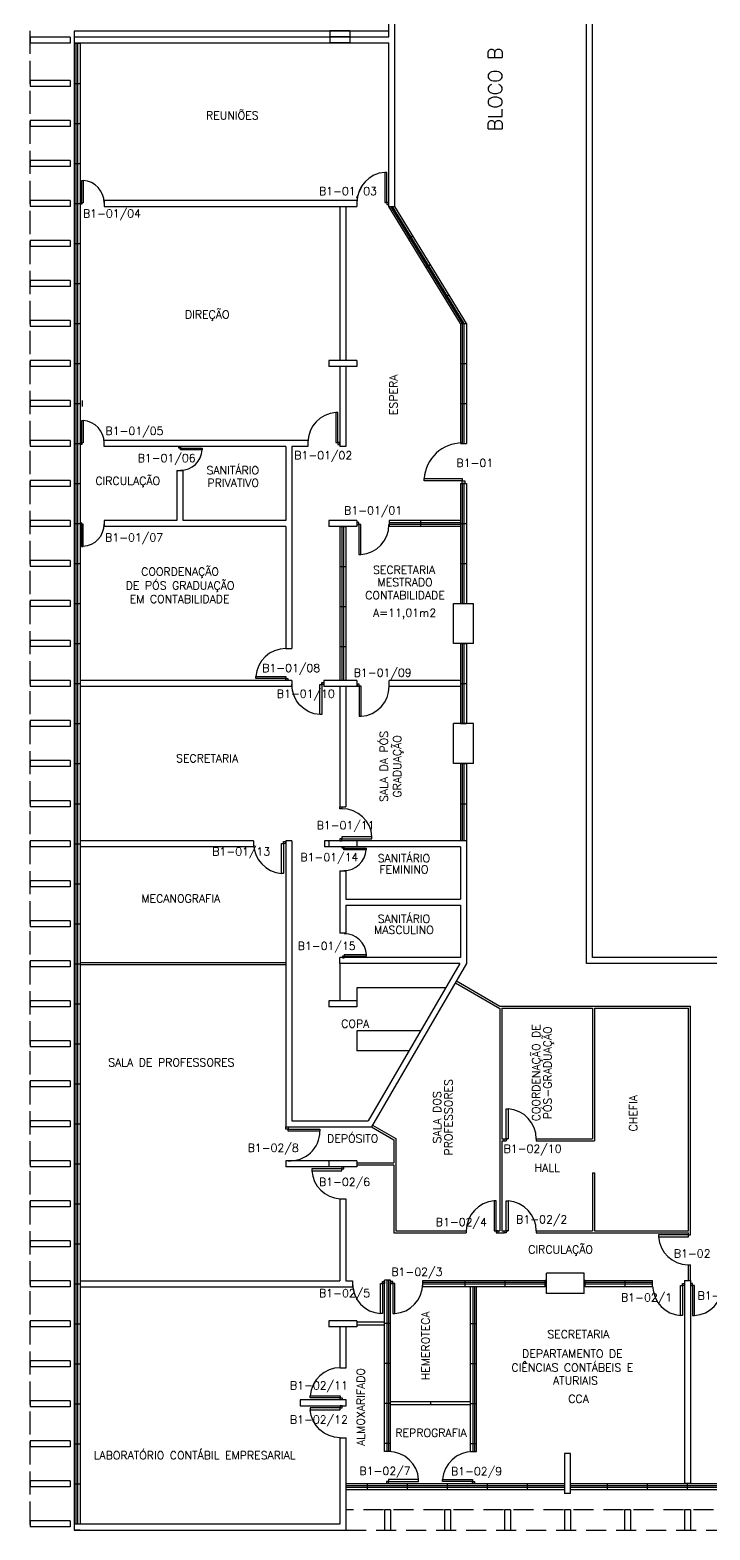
# Model space of a CAD drawing. Header units: millimetres. Extents: x -7340 to 2863, y 1192 to 16198.
# Drawn here: x 2775.87 to 2792.87, y 1192.09 to 1229.58 of the extents above; entities that cross this region are included whole.
import ezdxf
from ezdxf.enums import TextEntityAlignment as Align

# ---------------------------------------------------------------- set-up
doc = ezdxf.new("R2010")
doc.units = ezdxf.units.MM
doc.linetypes.add('DASHED', pattern=[0.75, 0.5, -0.25])
doc.linetypes.add('HIDDEN', pattern=[0.375, 0.25, -0.125])
for name, color, linetype in [('ALVE', 2, 'Continuous'), ('DIV2', 1, 'Continuous'), ('DIVISORIA', 2, 'Continuous'), ('ENDEREÇO', 2, 'Continuous'), ('ESQUADRIA-', 1, 'Continuous'), ('ESTRUTURA', 3, 'Continuous'), ('NMBL', 3, 'Continuous'), ('PC', 1, 'Continuous'), ('PISO', 1, 'Continuous'), ('PORTA', 2, 'Continuous'), ('PROJECAO', 1, 'HIDDEN'), ('SALAS-DE-AULA', 2, 'Continuous'), ('TEXTO', 2, 'Continuous'), ('TEXTO-CENTRO-CUSTO', 2, 'Continuous'), ('ÁREA', 2, 'Continuous')]:
    doc.layers.add(name, color=color, linetype=linetype)
doc.styles.add('UNB-100', font='simplex.shx', dxfattribs={"height": 0.2})

# ---------------------------------------------------------------- blocks, each defined once
blk = doc.blocks.new('PE', base_point=(61.3, 32.975))
at = {"linetype": 'Continuous'}
for p, q in [((61.35, 33), (61.35, 33.75)), ((61.35, 33.75), (61.4, 33.75)), ((61.4, 33.75), (61.4, 33)), ((61.3, 33), (61.35, 33)), ((61.3, 32.95), (61.3, 33)), ((61.35, 32.95), (61.3, 32.95)), ((61.35, 33), (61.35, 32.95)), ((61.4, 33), (61.35, 33))]:
    blk.add_line(p, q, dxfattribs=at)
blk.add_arc((61.35, 33.002), 0.75, 359.8725, 86.1776, dxfattribs=at)
blk = doc.blocks.new('ESQ1', base_point=(1.096, 1.3))
for p, q in [((1.096, 1.3), (1.096, 1.45)), ((1.096, 1.45), (2.096, 1.45)), ((2.096, 1.394), (1.096, 1.394)), ((2.096, 1.351), (1.096, 1.351)), ((1.096, 1.3), (2.096, 1.3)), ((2.096, 1.3), (2.096, 1.45))]:
    blk.add_line(p, q)
blk = doc.blocks.new('PD', base_point=(61, 32.975))
at = {"linetype": 'Continuous'}
for p, q in [((60.9, 33.75), (60.9, 33)), ((60.95, 33.75), (60.9, 33.75)), ((60.95, 33), (60.95, 33.75)), ((60.9, 33), (60.95, 33)), ((60.95, 33), (60.95, 32.95)), ((61, 33), (60.95, 33)), ((61, 32.95), (61, 33)), ((60.95, 32.95), (61, 32.95))]:
    blk.add_line(p, q, dxfattribs=at)
blk.add_arc((60.95, 33.002), 0.75, 93.8224, 180.1275, dxfattribs=at)

msp = doc.modelspace()

# ---------------------------------------------------------------- linework, layer by layer
at = {"layer": 'ALVE'}
for p, q in [((2784.84249, 1229.40224), (2784.84249, 1234.52723)), ((2784.99249, 1225.16852), (2784.99249, 1234.67723)), ((2776.97493, 1229.55224), (2784.84249, 1229.55224)), ((2776.97493, 1229.40224), (2784.84249, 1229.40224)), ((2776.97493, 1229.25224), (2784.84249, 1229.25224)), ((2784.84249, 1225.16852), (2784.84249, 1229.25224)), ((2783.62232, 1225.16732), (2783.62232, 1221.31852)), ((2783.77232, 1225.16732), (2783.77232, 1221.31852)), ((2783.62232, 1221.16852), (2783.62232, 1219.31852)), ((2783.77232, 1221.16852), (2783.77232, 1219.16852)), ((2792.23741, 1198.33229), (2792.23741, 1193.25186)), ((2792.23741, 1198.33229), (2792.38741, 1198.33229)), ((2792.38741, 1198.33229), (2792.38741, 1193.25186))]:
    msp.add_line(p, q, dxfattribs=at)
at = {"layer": 'ALVE', "linetype": 'Continuous'}
for p, q in [((2776.97493, 1229.54353), (2776.97493, 1229.24352)), ((2777.72912, 1225.32239), (2784.04732, 1225.32239)), ((2777.72912, 1225.32239), (2777.72912, 1225.16732)), ((2784.04732, 1225.32239), (2784.04732, 1225.16732)), ((2777.72912, 1225.16732), (2784.04732, 1225.16732)), ((2784.84249, 1225.16852), (2784.99249, 1225.16852)), ((2784.04732, 1221.31852), (2783.34732, 1221.31852)), ((2783.34732, 1221.31852), (2783.34732, 1221.16852)), ((2784.04732, 1221.31852), (2784.04732, 1221.16852)), ((2784.04732, 1221.16852), (2783.34732, 1221.16852)), ((2777.17493, 1220.31732), (2777.17493, 1220.16732)), ((2782.82232, 1219.31852), (2777.72735, 1219.31852)), ((2777.72735, 1219.16852), (2777.72735, 1219.31852)), ((2782.82232, 1219.31852), (2782.82232, 1219.16852)), ((2783.62232, 1219.31852), (2783.62232, 1219.16852)), ((2782.27116, 1219.16852), (2777.72735, 1219.16852)), ((2782.27116, 1219.16852), (2782.27116, 1217.31852)), ((2782.42116, 1219.16852), (2782.42116, 1214.11779)), ((2782.82232, 1219.16852), (2782.42116, 1219.16852)), ((2783.77232, 1219.16852), (2783.62232, 1219.16852)), ((2779.54804, 1218.56773), (2779.69804, 1218.56773)), ((2779.54804, 1218.56773), (2779.54804, 1217.31852)), ((2779.69804, 1218.56773), (2779.69804, 1217.31852)), ((2779.54804, 1217.31852), (2777.72735, 1217.31852)), ((2777.72735, 1217.31852), (2777.72735, 1217.16852)), ((2782.27116, 1217.16852), (2777.72735, 1217.16852)), ((2782.27116, 1217.31852), (2779.69804, 1217.31852)), ((2782.27116, 1217.16852), (2782.27116, 1214.11779)), ((2784.04732, 1217.31852), (2783.34732, 1217.31852)), ((2783.34732, 1217.31852), (2783.34732, 1217.16852)), ((2784.04732, 1217.16852), (2783.34732, 1217.16852)), ((2783.77232, 1217.16852), (2783.62232, 1217.16852)), ((2784.04732, 1217.31852), (2784.04732, 1217.16852)), ((2782.42116, 1213.31852), (2777.12493, 1213.31852)), ((2782.42116, 1213.16852), (2777.12493, 1213.16852)), ((2782.42116, 1213.31852), (2782.42116, 1213.16852)), ((2784.04732, 1213.31852), (2783.22116, 1213.31852)), ((2783.22116, 1213.31852), (2783.22116, 1213.16852)), ((2784.04732, 1213.16852), (2783.22116, 1213.16852)), ((2783.62232, 1213.16852), (2783.62232, 1210.16852)), ((2783.77232, 1213.16852), (2783.62232, 1213.16852)), ((2783.77232, 1213.16852), (2783.77232, 1210.16852)), ((2784.04732, 1213.31852), (2784.04732, 1213.16852)), ((2786.63448, 1213.31852), (2784.85266, 1213.31852)), ((2784.85266, 1213.16852), (2784.85266, 1213.31852)), ((2786.63448, 1213.16852), (2784.85266, 1213.16852)), ((2783.62232, 1210.16852), (2783.77232, 1210.16852)), ((2781.46396, 1209.31852), (2777.12493, 1209.31852)), ((2777.12493, 1209.31852), (2777.12493, 1209.16852)), ((2781.46396, 1209.31852), (2781.46396, 1209.16852)), ((2782.27116, 1209.31852), (2782.27116, 1202.16852)), ((2782.42116, 1209.31852), (2782.27116, 1209.31852)), ((2782.42116, 1209.31852), (2782.42116, 1202.31852)), ((2783.34732, 1209.31852), (2783.23188, 1209.31852)), ((2783.23188, 1209.31852), (2783.23188, 1209.16852)), ((2784.04732, 1209.31852), (2783.34732, 1209.31852)), ((2783.34732, 1209.31852), (2783.34732, 1209.16852)), ((2786.78692, 1209.31852), (2784.04732, 1209.31852)), ((2784.04732, 1209.31852), (2784.04732, 1209.16852)), ((2786.78692, 1209.31852), (2786.78692, 1206.24557)), ((2781.46396, 1209.16852), (2777.12493, 1209.16852)), ((2783.34732, 1209.16852), (2783.23188, 1209.16852)), ((2784.04732, 1209.16852), (2783.34732, 1209.16852)), ((2786.63692, 1209.16852), (2784.04732, 1209.16852)), ((2786.63692, 1209.16852), (2786.63692, 1207.85705)), ((2783.62232, 1208.56754), (2783.62232, 1207.00464)), ((2783.62232, 1208.56754), (2783.77232, 1208.56754)), ((2783.77232, 1208.56754), (2783.77232, 1207.85705)), ((2783.77232, 1207.85705), (2786.63692, 1207.85705)), ((2783.77232, 1207.70705), (2786.63692, 1207.70705)), ((2783.77232, 1207.70705), (2783.77232, 1207.00464)), ((2786.63692, 1207.70705), (2786.63692, 1206.39557)), ((2783.77232, 1207.00464), (2783.62232, 1207.00464)), ((2786.63692, 1206.39557), (2783.62232, 1206.39557)), ((2783.62232, 1206.24557), (2783.62232, 1206.39557)), ((2786.61616, 1206.24557), (2783.62232, 1206.24557)), ((2786.61616, 1206.24557), (2784.32519, 1202.31852)), ((2786.78692, 1206.24557), (2784.41435, 1202.16852)), ((2784.04732, 1205.31852), (2783.34732, 1205.31852)), ((2783.34732, 1205.31852), (2783.34732, 1205.16852)), ((2784.04732, 1205.16852), (2783.34732, 1205.16852)), ((2784.04732, 1205.31852), (2784.04732, 1205.16852)), ((2782.27116, 1202.16852), (2784.41435, 1202.16852)), ((2782.42116, 1202.31852), (2784.32519, 1202.31852)), ((2783.34732, 1201.31852), (2782.27116, 1201.31852)), ((2782.27116, 1201.31852), (2782.27116, 1201.16852)), ((2783.34732, 1201.16852), (2782.27116, 1201.16852)), ((2784.04732, 1201.31852), (2783.34732, 1201.31852)), ((2783.34732, 1201.31852), (2783.34732, 1201.16852)), ((2784.04732, 1201.16852), (2783.34732, 1201.16852)), ((2784.04732, 1201.31852), (2784.04732, 1201.16852)), ((2783.62232, 1200.37008), (2783.62232, 1198.31674)), ((2783.62232, 1200.37008), (2783.77232, 1200.37008)), ((2783.77232, 1200.37008), (2783.77232, 1198.31674)), ((2777.12493, 1198.31674), (2783.62232, 1198.31674)), ((2777.12493, 1198.16674), (2783.93695, 1198.16674)), ((2783.77232, 1198.31674), (2783.93695, 1198.31674)), ((2783.93695, 1198.31674), (2783.93695, 1198.16674)), ((2784.04732, 1197.31852), (2783.34732, 1197.31852)), ((2783.34732, 1197.31852), (2783.34732, 1197.16852)), ((2784.04732, 1197.31852), (2784.04732, 1197.16852)), ((2784.04732, 1197.16852), (2783.34732, 1197.16852)), ((2783.63108, 1196.14852), (2783.63108, 1197.16852)), ((2783.77934, 1196.14852), (2783.77934, 1197.16852)), ((2783.63108, 1196.14852), (2783.77934, 1196.14852)), ((2783.77934, 1195.19852), (2783.77934, 1195.34852)), ((2782.63108, 1195.19852), (2783.77934, 1195.19852)), ((2783.63108, 1192.24352), (2783.63108, 1194.39852)), ((2783.63108, 1194.39852), (2783.77934, 1194.39852)), ((2783.77934, 1192.09352), (2783.77934, 1194.39852)), ((2776.97493, 1192.24352), (2783.62934, 1192.24352)), ((2776.97493, 1192.24352), (2776.97493, 1192.09352)), ((2776.97493, 1192.09352), (2783.77934, 1192.09352))]:
    msp.add_line(p, q, dxfattribs=at)
at = {"layer": 'DIV2', "linetype": 'Continuous'}
for p, q in [((2782.27116, 1206.26892), (2777.12493, 1206.26892)), ((2782.27116, 1206.21892), (2777.12493, 1206.21892)), ((2786.51029, 1205.7702), (2787.62232, 1205.12307)), ((2786.53544, 1205.81342), (2787.62232, 1205.18092)), ((2787.62232, 1205.18092), (2792.38741, 1205.18092)), ((2787.62232, 1205.12307), (2787.62232, 1199.56674)), ((2787.67232, 1205.13092), (2787.67232, 1201.86674)), ((2787.67232, 1205.13092), (2789.93232, 1205.13092)), ((2789.93232, 1205.13092), (2789.93232, 1201.86674)), ((2789.98232, 1205.13092), (2789.98232, 1201.81674)), ((2789.98232, 1205.13092), (2792.33741, 1205.13092)), ((2792.33741, 1199.56674), (2792.33741, 1205.13092)), ((2792.38741, 1199.46674), (2792.38741, 1205.18092)), ((2784.41435, 1202.16852), (2784.97232, 1201.84382)), ((2784.4395, 1202.21174), (2785.02232, 1201.87257)), ((2784.97232, 1201.84382), (2784.97232, 1201.26852)), ((2785.02232, 1201.87257), (2785.02232, 1199.56674)), ((2787.67232, 1201.86674), (2787.77835, 1201.86674)), ((2787.67232, 1201.81674), (2787.67232, 1199.56674)), ((2787.67232, 1201.81674), (2787.77835, 1201.81674)), ((2787.72835, 1201.81674), (2787.72835, 1201.86674)), ((2787.77835, 1201.86674), (2787.77835, 1201.81674)), ((2787.82835, 1201.86674), (2787.77835, 1201.86674)), ((2788.5281, 1201.86674), (2789.93232, 1201.86674)), ((2788.5281, 1201.86674), (2788.5281, 1201.81674)), ((2788.5281, 1201.81674), (2789.98232, 1201.81674)), ((2784.04732, 1201.26852), (2784.97232, 1201.26852)), ((2784.04732, 1201.21852), (2784.97232, 1201.21852)), ((2784.97232, 1201.21852), (2784.97232, 1199.51674)), ((2789.93232, 1201.01674), (2789.93232, 1199.56674)), ((2789.93232, 1201.01674), (2789.98232, 1201.01674)), ((2789.98232, 1201.01674), (2789.98232, 1199.56674)), ((2784.97232, 1199.51674), (2786.7798, 1199.51674)), ((2785.02232, 1199.56674), (2786.7798, 1199.56674)), ((2787.47955, 1199.56674), (2787.52955, 1199.56674)), ((2787.47955, 1199.56674), (2787.62232, 1199.56674)), ((2787.57955, 1199.56674), (2787.52955, 1199.56674)), ((2787.52955, 1199.56674), (2787.52955, 1199.51674)), ((2787.52955, 1199.51674), (2787.57955, 1199.51674)), ((2787.57955, 1199.51674), (2787.57955, 1199.56674)), ((2787.57955, 1199.51674), (2787.72835, 1199.51674)), ((2787.67232, 1199.56674), (2787.82835, 1199.56674)), ((2787.72835, 1199.56674), (2787.77835, 1199.56674)), ((2787.72835, 1199.51674), (2787.72835, 1199.56674)), ((2787.77835, 1199.51674), (2787.72835, 1199.51674)), ((2787.77835, 1199.56674), (2787.77835, 1199.51674)), ((2787.82835, 1199.56674), (2787.77835, 1199.56674)), ((2788.5281, 1199.56674), (2789.93232, 1199.56674)), ((2788.5281, 1199.56674), (2788.5281, 1199.51674)), ((2788.5281, 1199.51674), (2792.33741, 1199.51674)), ((2789.98232, 1199.56674), (2792.33741, 1199.56674)), ((2792.33741, 1199.46674), (2792.33741, 1199.51674)), ((2792.33741, 1199.41674), (2792.33741, 1199.46674)), ((2792.33741, 1199.46674), (2792.38741, 1199.46674)), ((2792.38741, 1199.46674), (2792.38741, 1199.51674)), ((2792.31629, 1198.71699), (2792.38741, 1198.71699)), ((2792.33741, 1198.33229), (2792.33741, 1198.71699)), ((2792.38741, 1198.33229), (2792.38741, 1198.71699)), ((2786.88859, 1195.29726), (2784.88859, 1195.29726)), ((2786.88859, 1195.22404), (2784.88859, 1195.22404)), ((2785.88645, 1195.29726), (2785.88645, 1195.22404))]:
    msp.add_line(p, q, dxfattribs=at)
at = {"layer": 'DIVISORIA', "linetype": 'Continuous'}
for p, q in [((2786.7798, 1199.56674), (2786.7798, 1199.51674)), ((2784.73859, 1197.28546), (2784.04732, 1197.28546)), ((2784.73859, 1197.21224), (2784.04732, 1197.21224))]:
    msp.add_line(p, q, dxfattribs=at)
at = {"layer": 'ESQUADRIA-', "linetype": 'Continuous'}
for p, q in [((2786.63448, 1222.24352), (2784.84249, 1225.16852)), ((2786.68529, 1222.24352), (2784.89331, 1225.16852)), ((2786.72857, 1222.24352), (2784.93659, 1225.16852)), ((2786.78448, 1222.24352), (2784.99249, 1225.16852)), ((2785.44677, 1224.4252), (2785.33741, 1224.35886)), ((2785.88848, 1223.70602), (2785.77912, 1223.63969)), ((2786.34902, 1222.95565), (2786.23966, 1222.88931)), ((2783.62232, 1214.16852), (2783.62232, 1213.31852)), ((2783.67314, 1213.31852), (2783.67314, 1214.16852)), ((2783.71642, 1213.31852), (2783.71642, 1214.16852)), ((2783.77232, 1214.16852), (2783.77232, 1213.31852)), ((2786.95948, 1212.24352), (2786.45948, 1212.24352)), ((2786.45948, 1211.24352), (2786.45948, 1212.24352)), ((2786.95948, 1211.24352), (2786.95948, 1212.24352)), ((2786.95948, 1211.24352), (2786.45948, 1211.24352)), ((2790.75324, 1198.18229), (2790.75324, 1198.33229)), ((2790.75424, 1198.18229), (2790.75424, 1198.33229)), ((2791.43841, 1198.18229), (2791.43841, 1198.33229)), ((2784.88859, 1197.25225), (2784.73859, 1197.25225)), ((2784.88859, 1197.25225), (2784.73859, 1197.25225)), ((2784.73859, 1196.25225), (2784.73859, 1197.25225)), ((2784.79449, 1197.25225), (2784.79449, 1196.25225)), ((2784.83777, 1197.25225), (2784.83777, 1196.25225)), ((2784.88859, 1196.25225), (2784.88859, 1197.25225)), ((2784.88859, 1196.25225), (2784.73859, 1196.25225)), ((2784.88859, 1195.25225), (2784.73859, 1195.25225)), ((2784.73859, 1194.25225), (2784.73859, 1195.25225)), ((2784.79449, 1195.25225), (2784.79449, 1194.25225)), ((2784.83777, 1195.25225), (2784.83777, 1194.25225)), ((2784.88859, 1194.25225), (2784.88859, 1195.25225)), ((2786.88859, 1194.25225), (2786.88859, 1195.25225)), ((2786.88859, 1195.25225), (2787.03859, 1195.25225)), ((2786.93941, 1195.25225), (2786.93941, 1194.25225)), ((2786.98269, 1195.25225), (2786.98269, 1194.25225)), ((2787.03859, 1194.25225), (2787.03859, 1195.25225)), ((2784.73859, 1194.05225), (2784.73859, 1194.25225)), ((2784.88859, 1194.25225), (2784.73859, 1194.25225)), ((2784.79449, 1194.25225), (2784.79449, 1194.05225)), ((2784.83777, 1194.25225), (2784.83777, 1194.05225)), ((2784.88859, 1194.05225), (2784.88859, 1194.25225)), ((2786.88859, 1194.25225), (2787.03859, 1194.25225)), ((2786.88859, 1194.05225), (2786.88859, 1194.25225)), ((2786.93941, 1194.25225), (2786.93941, 1194.05225)), ((2786.98269, 1194.25225), (2786.98269, 1194.05225)), ((2787.03859, 1194.05225), (2787.03859, 1194.25225)), ((2784.88859, 1194.05225), (2784.73859, 1194.05225)), ((2786.88859, 1194.05225), (2787.03859, 1194.05225)), ((2789.3879, 1193.10186), (2789.38538, 1193.10186))]:
    msp.add_line(p, q, dxfattribs=at)
at = {"layer": 'ESQUADRIA-'}
for p, q in [((2784.85383, 1217.31852), (2784.85383, 1217.16852)), ((2785.63448, 1217.31852), (2784.85383, 1217.31852)), ((2784.85383, 1217.26771), (2785.63448, 1217.26771)), ((2784.85383, 1217.22443), (2785.63448, 1217.22443)), ((2785.63448, 1217.16852), (2784.85383, 1217.16852)), ((2785.63448, 1217.31852), (2785.63448, 1217.16852)), ((2786.45948, 1215.24352), (2786.95948, 1215.24352)), ((2786.45948, 1214.24352), (2786.45948, 1215.24352)), ((2786.95948, 1214.24352), (2786.95948, 1215.24352)), ((2786.95948, 1214.24352), (2786.45948, 1214.24352)), ((2786.63448, 1214.24352), (2786.63448, 1213.24352)), ((2786.63448, 1214.24352), (2786.78448, 1214.24352)), ((2786.68529, 1213.24352), (2786.68529, 1214.24352)), ((2786.72857, 1213.24352), (2786.72857, 1214.24352)), ((2786.78448, 1214.24352), (2786.78448, 1213.24352)), ((2786.63448, 1213.24352), (2786.78448, 1213.24352)), ((2786.63448, 1213.24352), (2786.63448, 1212.24352)), ((2786.63448, 1213.24352), (2786.78448, 1213.24352)), ((2786.68529, 1212.24352), (2786.68529, 1213.24352)), ((2786.72857, 1212.24352), (2786.72857, 1213.24352)), ((2786.78448, 1213.24352), (2786.78448, 1212.24352)), ((2786.63448, 1212.24352), (2786.78448, 1212.24352)), ((2776.97493, 1210.24352), (2777.12493, 1210.24352)), ((2776.97493, 1210.24352), (2776.97493, 1209.24352)), ((2777.02574, 1209.24352), (2777.02574, 1210.24352)), ((2777.06903, 1209.24352), (2777.06903, 1210.24352)), ((2777.12493, 1210.24352), (2777.12493, 1209.24352)), ((2786.63448, 1210.24352), (2786.78448, 1210.24352)), ((2786.63448, 1210.24352), (2786.63448, 1209.31852)), ((2786.68529, 1209.31852), (2786.68529, 1210.24352)), ((2786.72857, 1209.31852), (2786.72857, 1210.24352)), ((2786.78448, 1210.24352), (2786.78448, 1209.31852)), ((2776.97493, 1209.24352), (2776.97493, 1208.24352)), ((2776.97493, 1209.24352), (2777.12493, 1209.24352)), ((2776.97493, 1209.24352), (2777.12493, 1209.24352)), ((2777.02574, 1208.24352), (2777.02574, 1209.24352)), ((2777.06903, 1208.24352), (2777.06903, 1209.24352)), ((2777.12493, 1209.24352), (2777.12493, 1208.24352)), ((2776.97493, 1208.24352), (2777.12493, 1208.24352)), ((2784.73859, 1197.25225), (2784.73859, 1198.33433)), ((2784.88859, 1198.33433), (2784.73859, 1198.33433)), ((2784.79449, 1198.33433), (2784.79449, 1197.25225)), ((2784.83777, 1198.33433), (2784.83777, 1197.25225)), ((2784.88859, 1197.25225), (2784.88859, 1198.33433)), ((2785.69621, 1198.18229), (2785.69621, 1198.33229)), ((2785.69621, 1198.33229), (2786.75324, 1198.33229)), ((2786.75324, 1198.18229), (2786.75324, 1198.33229)), ((2787.75324, 1198.18229), (2787.75324, 1198.33229)), ((2787.75324, 1198.33229), (2788.75324, 1198.33229)), ((2788.75324, 1198.18229), (2788.75324, 1198.33229)), ((2788.78324, 1198.33229), (2788.75324, 1198.33229)), ((2788.78324, 1198.00729), (2788.78324, 1198.50729)), ((2789.72338, 1198.50729), (2788.78324, 1198.50729)), ((2789.72338, 1198.00729), (2789.72338, 1198.50729)), ((2789.75324, 1198.33229), (2789.72338, 1198.33229)), ((2790.75424, 1198.33229), (2791.43841, 1198.33229)), ((2786.75324, 1198.27639), (2785.69621, 1198.27639)), ((2786.75324, 1198.23311), (2785.69621, 1198.23311)), ((2785.69621, 1198.18229), (2786.75324, 1198.18229)), ((2786.88859, 1197.25225), (2786.88859, 1198.18229)), ((2786.93941, 1198.18229), (2786.93941, 1197.25225)), ((2786.98269, 1198.18229), (2786.98269, 1197.25225)), ((2787.03859, 1197.25225), (2787.03859, 1198.18229)), ((2788.75324, 1198.27639), (2787.75324, 1198.27639)), ((2788.75324, 1198.23311), (2787.75324, 1198.23311)), ((2787.75324, 1198.18229), (2788.75324, 1198.18229)), ((2788.78324, 1198.18229), (2788.75324, 1198.18229)), ((2789.72338, 1198.00729), (2788.78324, 1198.00729)), ((2789.75324, 1198.18229), (2789.72338, 1198.18229)), ((2791.44188, 1198.27639), (2790.75424, 1198.27639)), ((2791.43882, 1198.23311), (2790.75424, 1198.23311)), ((2790.75424, 1198.18229), (2791.43841, 1198.18229)), ((2786.88859, 1197.25225), (2787.03859, 1197.25225)), ((2776.97493, 1196.24352), (2776.97493, 1195.24352)), ((2777.02574, 1195.24352), (2777.02574, 1196.24352)), ((2777.06903, 1195.24352), (2777.06903, 1196.24352)), ((2777.12493, 1196.24352), (2777.12493, 1195.24352)), ((2776.97493, 1195.24352), (2777.12493, 1195.24352)), ((2776.97493, 1195.24352), (2777.12493, 1195.24352)), ((2776.97493, 1195.24352), (2776.97493, 1194.24352)), ((2777.02574, 1194.24352), (2777.02574, 1195.24352)), ((2777.06903, 1194.24352), (2777.06903, 1195.24352)), ((2777.12493, 1195.24352), (2777.12493, 1194.24352)), ((2783.77934, 1193.25186), (2784.71222, 1193.25186)), ((2784.71222, 1193.19596), (2783.77934, 1193.19596)), ((2784.71222, 1193.15267), (2783.77934, 1193.15267)), ((2783.77934, 1193.10186), (2784.71222, 1193.10186)), ((2787.31241, 1193.10186), (2787.31241, 1193.25186)), ((2787.31241, 1193.25186), (2788.31241, 1193.25186)), ((2788.31241, 1193.19596), (2787.31241, 1193.19596)), ((2788.31241, 1193.15267), (2787.31241, 1193.15267)), ((2787.31241, 1193.10186), (2788.31241, 1193.10186)), ((2788.31241, 1193.25186), (2789.23538, 1193.25186)), ((2788.31241, 1193.10186), (2788.31241, 1193.25186)), ((2789.23538, 1193.19596), (2788.31241, 1193.19596)), ((2789.23538, 1193.15267), (2788.31241, 1193.15267)), ((2788.31241, 1193.10186), (2789.2379, 1193.10186)), ((2789.38538, 1193.25186), (2790.31241, 1193.25186)), ((2790.31241, 1193.19596), (2789.38538, 1193.19596)), ((2790.31241, 1193.15267), (2789.38538, 1193.15267)), ((2789.3879, 1193.10186), (2790.31241, 1193.10186)), ((2790.31241, 1193.10186), (2790.31241, 1193.25186))]:
    msp.add_line(p, q, dxfattribs=at)
at = {"layer": 'ESTRUTURA', "linetype": 'DASHED'}
for p, q in [((2783.37092, 1229.55224), (2783.37092, 1229.40224)), ((2783.87092, 1229.55224), (2783.37092, 1229.55224)), ((2783.87092, 1229.55224), (2783.87092, 1229.40224)), ((2783.3694, 1229.40243), (2783.3694, 1229.25243)), ((2783.8694, 1229.40243), (2783.3694, 1229.40243)), ((2783.8694, 1229.25243), (2783.3694, 1229.25243)), ((2783.87092, 1229.40224), (2783.37092, 1229.40224))]:
    msp.add_line(p, q, dxfattribs=at)
at = {"layer": 'ESTRUTURA', "linetype": 'Continuous'}
for p, q in [((2783.87092, 1229.55224), (2783.87092, 1229.25224)), ((2776.87426, 1229.39911), (2775.87426, 1229.39911)), ((2775.87426, 1229.39911), (2775.87426, 1229.24911)), ((2776.87426, 1229.24911), (2775.87426, 1229.24911)), ((2776.87426, 1229.39911), (2776.87426, 1229.24911)), ((2775.87493, 1228.31852), (2775.87493, 1228.16852)), ((2776.87493, 1228.31852), (2775.87493, 1228.31852)), ((2776.87493, 1228.31852), (2776.87493, 1228.16852)), ((2776.87493, 1228.16852), (2775.87493, 1228.16852)), ((2775.87493, 1227.31852), (2775.87493, 1227.16852)), ((2776.87493, 1227.31852), (2775.87493, 1227.31852)), ((2776.87493, 1227.31852), (2776.87493, 1227.16852)), ((2776.87493, 1227.16852), (2775.87493, 1227.16852)), ((2775.87493, 1226.31852), (2775.87493, 1226.16852)), ((2776.87493, 1226.31852), (2775.87493, 1226.31852)), ((2776.87493, 1226.16852), (2775.87493, 1226.16852)), ((2776.87493, 1226.31852), (2776.87493, 1226.16852)), ((2775.87493, 1225.31852), (2775.87493, 1225.16852)), ((2776.87493, 1225.31852), (2775.87493, 1225.31852)), ((2776.87493, 1225.31852), (2776.87493, 1225.16852)), ((2776.87493, 1225.16852), (2775.87493, 1225.16852)), ((2775.87493, 1224.31852), (2775.87493, 1224.16852)), ((2776.87493, 1224.31852), (2775.87493, 1224.31852)), ((2776.87493, 1224.31852), (2776.87493, 1224.16852)), ((2776.87493, 1224.16852), (2775.87493, 1224.16852)), ((2775.87493, 1223.31852), (2775.87493, 1223.16852)), ((2776.87493, 1223.31852), (2775.87493, 1223.31852)), ((2776.87493, 1223.16852), (2775.87493, 1223.16852)), ((2776.87493, 1223.31852), (2776.87493, 1223.16852)), ((2775.87493, 1222.31852), (2775.87493, 1222.16852)), ((2776.87493, 1222.31852), (2775.87493, 1222.31852)), ((2776.87493, 1222.31852), (2776.87493, 1222.16852)), ((2776.87493, 1222.16852), (2775.87493, 1222.16852)), ((2775.87493, 1221.31852), (2775.87493, 1221.16852)), ((2776.87493, 1221.31852), (2775.87493, 1221.31852)), ((2776.87493, 1221.31852), (2776.87493, 1221.16852)), ((2776.87493, 1221.16852), (2775.87493, 1221.16852)), ((2775.87493, 1220.31852), (2775.87493, 1220.16852)), ((2776.87493, 1220.31852), (2775.87493, 1220.31852)), ((2776.87493, 1220.16852), (2775.87493, 1220.16852)), ((2776.87493, 1220.31852), (2776.87493, 1220.16852)), ((2776.87493, 1220.31852), (2776.87493, 1220.16852)), ((2775.87493, 1219.31852), (2775.87493, 1219.16852)), ((2776.87493, 1219.31852), (2775.87493, 1219.31852)), ((2776.87493, 1219.31852), (2776.87493, 1219.16852)), ((2776.87493, 1219.16852), (2775.87493, 1219.16852)), ((2775.87493, 1218.31852), (2775.87493, 1218.16852)), ((2776.87493, 1218.31852), (2775.87493, 1218.31852)), ((2776.87493, 1218.31852), (2776.87493, 1218.16852)), ((2776.87493, 1218.16852), (2775.87493, 1218.16852)), ((2775.87493, 1217.31852), (2775.87493, 1217.16852)), ((2776.87493, 1217.31852), (2775.87493, 1217.31852)), ((2776.87493, 1217.16852), (2775.87493, 1217.16852)), ((2776.87493, 1217.31852), (2776.87493, 1217.16852)), ((2776.87493, 1217.31852), (2776.87493, 1217.16852)), ((2775.87493, 1216.31852), (2775.87493, 1216.16852)), ((2776.87493, 1216.31852), (2775.87493, 1216.31852)), ((2776.87493, 1216.16852), (2775.87493, 1216.16852)), ((2776.87493, 1216.31852), (2776.87493, 1216.16852)), ((2775.87493, 1215.31852), (2775.87493, 1215.16852)), ((2776.87493, 1215.31852), (2775.87493, 1215.31852)), ((2776.87493, 1215.31852), (2776.87493, 1215.16852)), ((2776.87493, 1215.16852), (2775.87493, 1215.16852)), ((2775.87493, 1214.31852), (2775.87493, 1214.16852)), ((2776.87493, 1214.31852), (2775.87493, 1214.31852)), ((2776.87493, 1214.16852), (2775.87493, 1214.16852)), ((2776.87493, 1214.31852), (2776.87493, 1214.16852)), ((2776.87493, 1214.31852), (2776.87493, 1214.16852)), ((2775.87493, 1213.31852), (2775.87493, 1213.16852)), ((2776.87493, 1213.31852), (2775.87493, 1213.31852)), ((2776.87493, 1213.16852), (2775.87493, 1213.16852)), ((2776.87493, 1213.31852), (2776.87493, 1213.16852)), ((2776.87493, 1212.31852), (2775.87493, 1212.31852)), ((2775.87493, 1212.31852), (2775.87493, 1212.16852)), ((2776.87493, 1212.31852), (2776.87493, 1212.16852)), ((2776.87493, 1212.16852), (2775.87493, 1212.16852)), ((2775.87493, 1211.31852), (2775.87493, 1211.16852)), ((2776.87493, 1211.31852), (2775.87493, 1211.31852)), ((2776.87493, 1211.16852), (2775.87493, 1211.16852)), ((2776.87493, 1211.31852), (2776.87493, 1211.16852)), ((2775.87493, 1210.31852), (2775.87493, 1210.16852)), ((2776.87493, 1210.31852), (2775.87493, 1210.31852)), ((2776.87493, 1210.16852), (2775.87493, 1210.16852)), ((2776.87493, 1210.31852), (2776.87493, 1210.16852)), ((2775.87493, 1209.31852), (2775.87493, 1209.16852)), ((2776.87493, 1209.31852), (2775.87493, 1209.31852)), ((2776.87493, 1209.31852), (2776.87493, 1209.16852)), ((2776.87493, 1209.31852), (2776.87493, 1209.16852)), ((2776.87493, 1209.16852), (2775.87493, 1209.16852)), ((2775.87493, 1208.31852), (2775.87493, 1208.16852)), ((2776.87493, 1208.31852), (2775.87493, 1208.31852)), ((2776.87493, 1208.16852), (2775.87493, 1208.16852)), ((2776.87493, 1208.31852), (2776.87493, 1208.16852)), ((2775.87493, 1207.31852), (2775.87493, 1207.16852)), ((2776.87493, 1207.31852), (2775.87493, 1207.31852)), ((2776.87493, 1207.16852), (2775.87493, 1207.16852)), ((2776.87493, 1207.31852), (2776.87493, 1207.16852)), ((2775.87493, 1206.31852), (2775.87493, 1206.16852)), ((2776.87493, 1206.31852), (2775.87493, 1206.31852)), ((2776.87493, 1206.31852), (2776.87493, 1206.16852)), ((2776.87493, 1206.16852), (2775.87493, 1206.16852)), ((2775.87493, 1205.31852), (2775.87493, 1205.16852)), ((2776.87493, 1205.31852), (2775.87493, 1205.31852)), ((2776.87493, 1205.16852), (2775.87493, 1205.16852)), ((2776.87493, 1205.31852), (2776.87493, 1205.16852)), ((2776.87493, 1205.31852), (2776.87493, 1205.16852)), ((2775.87493, 1204.31852), (2775.87493, 1204.16852)), ((2776.87493, 1204.31852), (2775.87493, 1204.31852)), ((2776.87493, 1204.16852), (2775.87493, 1204.16852)), ((2776.87493, 1204.31852), (2776.87493, 1204.16852)), ((2775.87493, 1203.31852), (2775.87493, 1203.16852)), ((2776.87493, 1203.31852), (2775.87493, 1203.31852)), ((2776.87493, 1203.31852), (2776.87493, 1203.16852)), ((2776.87493, 1203.16852), (2775.87493, 1203.16852)), ((2775.87493, 1202.31852), (2775.87493, 1202.16852)), ((2776.87493, 1202.31852), (2775.87493, 1202.31852)), ((2776.87493, 1202.16852), (2775.87493, 1202.16852)), ((2776.87493, 1202.31852), (2776.87493, 1202.16852)), ((2776.87493, 1201.31852), (2775.87493, 1201.31852)), ((2775.87493, 1201.31852), (2775.87493, 1201.16852)), ((2776.87493, 1201.16852), (2775.87493, 1201.16852)), ((2776.87493, 1201.31852), (2776.87493, 1201.16852)), ((2776.87493, 1201.31852), (2776.87493, 1201.16852)), ((2775.87493, 1200.31852), (2775.87493, 1200.16852)), ((2776.87493, 1200.31852), (2775.87493, 1200.31852)), ((2776.87493, 1200.31852), (2776.87493, 1200.16852)), ((2776.87493, 1200.16852), (2775.87493, 1200.16852)), ((2775.87493, 1199.31852), (2775.87493, 1199.16852)), ((2776.87493, 1199.31852), (2775.87493, 1199.31852)), ((2776.87493, 1199.16852), (2775.87493, 1199.16852)), ((2776.87493, 1199.31852), (2776.87493, 1199.16852)), ((2775.87493, 1198.31852), (2775.87493, 1198.16852)), ((2776.87493, 1198.31852), (2775.87493, 1198.31852)), ((2776.87493, 1198.16852), (2775.87493, 1198.16852)), ((2776.87493, 1198.31852), (2776.87493, 1198.16852)), ((2775.87493, 1197.31852), (2775.87493, 1197.16852)), ((2776.87493, 1197.31852), (2775.87493, 1197.31852)), ((2776.87493, 1197.31852), (2776.87493, 1197.16852)), ((2776.87493, 1197.16852), (2775.87493, 1197.16852)), ((2775.87493, 1196.31852), (2775.87493, 1196.16852)), ((2776.87493, 1196.31852), (2775.87493, 1196.31852)), ((2776.87493, 1196.16852), (2775.87493, 1196.16852)), ((2776.87493, 1196.31852), (2776.87493, 1196.16852)), ((2775.87493, 1195.31852), (2775.87493, 1195.16852)), ((2776.87493, 1195.31852), (2775.87493, 1195.31852)), ((2776.87493, 1195.16852), (2775.87493, 1195.16852)), ((2776.87493, 1195.31852), (2776.87493, 1195.16852)), ((2775.87493, 1194.31852), (2775.87493, 1194.16852)), ((2776.87493, 1194.31852), (2775.87493, 1194.31852)), ((2776.87493, 1194.31852), (2776.87493, 1194.16852)), ((2776.87493, 1194.16852), (2775.87493, 1194.16852)), ((2789.23538, 1194.0063), (2789.23538, 1193.00404)), ((2789.38538, 1193.00404), (2789.38538, 1194.0063)), ((2775.87493, 1193.31852), (2775.87493, 1193.16852)), ((2776.87493, 1193.31852), (2775.87493, 1193.31852)), ((2776.87493, 1193.16852), (2775.87493, 1193.16852)), ((2776.87493, 1193.31852), (2776.87493, 1193.16852)), ((2792.38741, 1193.25186), (2792.23741, 1193.25186)), ((2789.38538, 1193.00404), (2789.23538, 1193.00404)), ((2784.73679, 1192.59963), (2784.73679, 1192.09352)), ((2784.88679, 1192.59963), (2784.73679, 1192.59963)), ((2784.88679, 1192.59963), (2784.88679, 1192.09352)), ((2786.38679, 1192.59963), (2786.23679, 1192.59963)), ((2786.23679, 1192.59963), (2786.23679, 1192.09352)), ((2786.38679, 1192.59963), (2786.38679, 1192.09352)), ((2787.88679, 1192.59963), (2787.73679, 1192.59963)), ((2787.73679, 1192.59963), (2787.73679, 1192.09352)), ((2787.88679, 1192.59963), (2787.88679, 1192.09352)), ((2789.38679, 1192.59963), (2789.23679, 1192.59963)), ((2789.23679, 1192.59963), (2789.23679, 1192.09352)), ((2789.38679, 1192.59963), (2789.38679, 1192.09352)), ((2790.88679, 1192.59963), (2790.73679, 1192.59963)), ((2790.73679, 1192.59963), (2790.73679, 1192.09352)), ((2790.88679, 1192.59963), (2790.88679, 1192.09352)), ((2792.38679, 1192.59963), (2792.23679, 1192.59963)), ((2792.23679, 1192.59963), (2792.23679, 1192.09352)), ((2792.38679, 1192.59963), (2792.38679, 1192.09352)), ((2775.87493, 1192.31852), (2775.87493, 1192.16852)), ((2776.87493, 1192.31852), (2775.87493, 1192.31852)), ((2776.87493, 1192.16852), (2775.87493, 1192.16852)), ((2776.87493, 1192.31852), (2776.87493, 1192.16852)), ((2776.97493, 1192.24352), (2776.97493, 1192.09352)), ((2777.12493, 1192.09352), (2776.97493, 1192.09352)), ((2784.73679, 1192.09352), (2784.88679, 1192.09352)), ((2786.23679, 1192.09352), (2786.38679, 1192.09352)), ((2787.73679, 1192.09352), (2787.88679, 1192.09352)), ((2789.23679, 1192.09352), (2789.38679, 1192.09352)), ((2790.73679, 1192.09352), (2790.88679, 1192.09352)), ((2792.23679, 1192.09352), (2792.38679, 1192.09352))]:
    msp.add_line(p, q, dxfattribs=at)
at = {"layer": 'ESTRUTURA'}
msp.add_line((2776.87461, 1229.39374), (2776.87493, 1229.39373), dxfattribs=at)
at = {"layer": 'ESTRUTURA', "color": 2, "linetype": 'Continuous'}
msp.add_line((2789.38538, 1194.0063), (2789.23538, 1194.0063), dxfattribs=at)
at = {"layer": 'PC', "linetype": 'Continuous'}
for p, q in [((2783.62232, 1206.24557), (2783.62232, 1205.31852)), ((2786.26613, 1205.64557), (2784.04732, 1205.64557)), ((2784.04732, 1205.64557), (2784.04732, 1205.31852)), ((2785.63728, 1204.56763), (2784.04732, 1204.56763)), ((2784.04732, 1204.56763), (2784.04732, 1204.06763)), ((2785.34559, 1204.06763), (2784.04732, 1204.06763))]:
    msp.add_line(p, q, dxfattribs=at)
at = {"layer": 'PISO', "linetype": 'Continuous'}
for p, q in [((2789.7823, 1206.24557), (2789.7823, 1233.51867)), ((2789.7823, 1206.24557), (2789.7823, 1233.51867)), ((2789.9323, 1206.39557), (2789.9323, 1233.41364)), ((2789.9323, 1206.39557), (2789.9323, 1233.41364)), ((2793.58897, 1206.24557), (2789.7823, 1206.24557)), ((2793.58897, 1206.39557), (2789.9323, 1206.39557))]:
    msp.add_line(p, q, dxfattribs=at)
at = {"layer": 'PORTA', "color": 2, "linetype": 'Continuous'}
msp.add_line((2782.27116, 1214.11779), (2782.42116, 1214.11779), dxfattribs=at)
at = {"layer": 'PORTA', "linetype": 'Continuous'}
for p, q in [((2783.62232, 1210.11852), (2783.62232, 1210.16852)), ((2783.62232, 1210.16852), (2783.67232, 1210.16852)), ((2783.67232, 1210.11852), (2783.62232, 1210.11852)), ((2783.67232, 1210.11852), (2783.62232, 1210.11852)), ((2783.67232, 1210.16852), (2783.67232, 1210.11852)), ((2783.62232, 1209.36852), (2783.62232, 1209.31852)), ((2783.67232, 1209.36852), (2783.62232, 1209.36852)), ((2783.62232, 1209.31852), (2783.67232, 1209.31852)), ((2784.42232, 1209.41852), (2783.67232, 1209.41852)), ((2783.67232, 1209.41852), (2783.67232, 1209.36852)), ((2783.67232, 1209.36852), (2784.42232, 1209.36852)), ((2783.67232, 1209.31852), (2783.67232, 1209.36852)), ((2784.42232, 1209.36852), (2784.42232, 1209.41852)), ((2787.77835, 1201.86674), (2787.77835, 1202.61674)), ((2787.77835, 1202.61674), (2787.82835, 1202.61674)), ((2787.82835, 1202.61674), (2787.82835, 1201.86674)), ((2782.27116, 1202.11218), (2782.27116, 1202.16852)), ((2782.27116, 1202.16852), (2782.3275, 1202.16852)), ((2782.3275, 1202.11218), (2782.27116, 1202.11218)), ((2782.3275, 1202.16852), (2782.3275, 1202.11218)), ((2782.3275, 1202.11218), (2783.12261, 1202.11218)), ((2782.3275, 1202.05584), (2782.3275, 1202.11218)), ((2783.12261, 1202.11218), (2783.12261, 1202.05584)), ((2783.12261, 1202.05584), (2782.3275, 1202.05584)), ((2787.77835, 1201.86674), (2787.82835, 1201.86674)), ((2782.92232, 1201.11852), (2782.92232, 1201.06852)), ((2783.67232, 1201.11852), (2782.92232, 1201.11852)), ((2782.92232, 1201.06852), (2783.67232, 1201.06852)), ((2783.77232, 1201.16852), (2783.62232, 1201.16852)), ((2783.67232, 1201.16852), (2783.67232, 1201.11852)), ((2783.72232, 1201.16852), (2783.67232, 1201.16852)), ((2783.67232, 1201.06852), (2783.67232, 1201.11852)), ((2783.67232, 1201.11852), (2783.72232, 1201.11852)), ((2783.72232, 1201.11852), (2783.72232, 1201.16852)), ((2787.47955, 1200.31674), (2787.47955, 1199.56674)), ((2787.52955, 1200.31674), (2787.47955, 1200.31674)), ((2787.52955, 1199.56674), (2787.52955, 1200.31674)), ((2787.77835, 1199.56674), (2787.77835, 1200.31674)), ((2787.77835, 1200.31674), (2787.82835, 1200.31674)), ((2787.82835, 1200.31674), (2787.82835, 1199.56674)), ((2791.58741, 1199.46674), (2791.58741, 1199.41674)), ((2792.33741, 1199.46674), (2791.58741, 1199.46674)), ((2791.58741, 1199.41674), (2792.33741, 1199.41674)), ((2784.63695, 1197.50089), (2784.63695, 1198.25089)), ((2784.63695, 1198.25089), (2784.68695, 1198.25089)), ((2784.68695, 1198.25089), (2784.68695, 1198.30089)), ((2784.68695, 1198.30089), (2784.73695, 1198.30089)), ((2784.68695, 1198.25089), (2784.68695, 1197.50089)), ((2784.73695, 1198.25089), (2784.68695, 1198.25089)), ((2784.73695, 1198.30089), (2784.73695, 1198.25089)), ((2784.94023, 1198.30089), (2784.89023, 1198.30089)), ((2784.89023, 1198.30089), (2784.89023, 1198.25089)), ((2784.89023, 1198.25089), (2784.94023, 1198.25089)), ((2784.94023, 1198.25089), (2784.94023, 1198.30089)), ((2784.94023, 1198.25089), (2784.94023, 1197.50089)), ((2784.99023, 1198.25089), (2784.94023, 1198.25089)), ((2784.99023, 1197.50089), (2784.99023, 1198.25089)), ((2792.13816, 1197.45341), (2792.13816, 1198.20341)), ((2792.13816, 1198.20341), (2792.18816, 1198.20341)), ((2792.18816, 1198.20341), (2792.18816, 1198.25341)), ((2792.18816, 1198.25341), (2792.23816, 1198.25341)), ((2792.18816, 1198.20341), (2792.18816, 1197.45341)), ((2792.23816, 1198.20341), (2792.18816, 1198.20341)), ((2792.23816, 1198.25341), (2792.23816, 1198.20341)), ((2792.38696, 1198.25341), (2792.38696, 1198.20341)), ((2792.43696, 1198.25341), (2792.38696, 1198.25341)), ((2792.38696, 1198.20341), (2792.43696, 1198.20341)), ((2792.43696, 1198.20341), (2792.43696, 1198.25341)), ((2792.48696, 1198.20341), (2792.43696, 1198.20341)), ((2792.43696, 1198.20341), (2792.43696, 1197.45341)), ((2792.48696, 1197.45341), (2792.48696, 1198.20341)), ((2784.68695, 1197.50089), (2784.63695, 1197.50089)), ((2784.94023, 1197.50089), (2784.99023, 1197.50089)), ((2792.18816, 1197.45341), (2792.13816, 1197.45341)), ((2792.43696, 1197.45341), (2792.48696, 1197.45341)), ((2784.83859, 1193.30225), (2784.78859, 1193.30225)), ((2784.78859, 1193.30225), (2784.78859, 1193.25225)), ((2784.78859, 1193.25225), (2784.83859, 1193.25225)), ((2785.58859, 1193.35225), (2784.83859, 1193.35225)), ((2784.83859, 1193.35225), (2784.83859, 1193.30225)), ((2784.83859, 1193.25225), (2784.83859, 1193.30225)), ((2784.83859, 1193.30225), (2785.58859, 1193.30225)), ((2785.58859, 1193.30225), (2785.58859, 1193.35225)), ((2786.18859, 1193.30225), (2786.18859, 1193.35225)), ((2786.18859, 1193.35225), (2786.93859, 1193.35225)), ((2786.93859, 1193.30225), (2786.18859, 1193.30225)), ((2786.93859, 1193.35225), (2786.93859, 1193.30225)), ((2786.93859, 1193.25225), (2786.93859, 1193.30225)), ((2786.93859, 1193.30225), (2786.98859, 1193.30225)), ((2786.98859, 1193.25225), (2786.93859, 1193.25225)), ((2786.98859, 1193.30225), (2786.98859, 1193.25225))]:
    msp.add_line(p, q, dxfattribs=at)
at = {"layer": 'PORTA', "color": 2, "linetype": 'Continuous'}
msp.add_arc((2783.67399, 1209.36853), 0.75, 3.822412, 90.127456, dxfattribs=at)
at = {"layer": 'PORTA', "linetype": 'Continuous'}
for centre, radius, start, end in [((2787.77856, 1201.86885), 0.74954, 359.838599, 86.191085), ((2782.37151, 1202.06843), 0.7512, 266.640801, 359.039575), ((2783.67066, 1201.11852), 0.75, 183.822412, 266.305177), ((2787.52934, 1199.56885), 0.74954, 93.808915, 180.161401), ((2787.77856, 1199.56885), 0.74954, 359.838599, 86.191085), ((2792.33574, 1199.46674), 0.75, 183.822412, 268.513985), ((2784.68695, 1198.24922), 0.75, 179.872544, 266.177588), ((2784.94023, 1198.24922), 0.75, 273.822412, 0.127456), ((2792.18816, 1198.20174), 0.75, 181.486015, 266.177588), ((2792.43696, 1198.20174), 0.75, 273.822412, 358.513985), ((2784.84026, 1193.30225), 0.75, 3.822412, 90.127456), ((2786.93692, 1193.30225), 0.75, 89.872544, 176.177588)]:
    msp.add_arc(centre, radius, start, end, dxfattribs=at)
at = {"layer": 'PROJECAO', "linetype": 'DASHED'}
for p, q in [((2775.87384, 1241.5581), (2775.87384, 1192.16852)), ((2775.87384, 1241.4784), (2775.87384, 1192.16852)), ((2812.46241, 1192.59963), (2783.77934, 1192.59963)), ((2812.46241, 1192.59963), (2783.77934, 1192.59963)), ((2783.77934, 1192.09352), (2812.31241, 1192.09352)), ((2783.77934, 1192.09352), (2812.31241, 1192.09352))]:
    msp.add_line(p, q, dxfattribs=at)
at = {"layer": 'SALAS-DE-AULA', "linetype": 'Continuous'}
for p, q in [((2783.77934, 1195.34852), (2782.63108, 1195.34852)), ((2782.63108, 1195.34852), (2782.63108, 1195.19852))]:
    msp.add_line(p, q, dxfattribs=at)
msp.add_lwpolyline([(2786.88859, 1198.18229), (2786.88859, 1198.18229), (2786.88859, 1198.18229), (2786.88859, 1198.18229)], close=True, dxfattribs=at)
at = {"layer": 'TEXTO-CENTRO-CUSTO', "linetype": 'Continuous'}
for p, q in [((2783.34732, 1213.31852), (2783.22116, 1213.31852)), ((2783.34732, 1213.16852), (2783.22116, 1213.16852))]:
    msp.add_line(p, q, dxfattribs=at)

# ---------------------------------------------------------------- block references
at = {"layer": 'ESQUADRIA-', "linetype": 'Continuous'}
for p, rotation in [((2776.97493, 1229.24352), 270.0000000000002), ((2776.97493, 1228.24352), 270.0000000000002), ((2776.97493, 1227.24352), 270.0000000000002), ((2776.97493, 1226.24352), 270.0000000000002), ((2776.97493, 1225.24352), 270.0000000000002), ((2776.97493, 1224.24352), 270.0000000000002), ((2776.97493, 1223.24352), 270.0000000000002), ((2776.97493, 1222.24352), 270.0000000000002), ((2786.63448, 1222.24352), 270.0000000000002), ((2776.97493, 1221.24352), 270.0000000000002), ((2786.63448, 1221.24352), 270.0000000000002), ((2776.97493, 1220.24352), 270.0000000000002), ((2786.63448, 1220.24352), 270.0000000000002), ((2776.97493, 1219.24352), 270.0000000000002), ((2776.97493, 1218.24352), 270.0000000000002), ((2786.63448, 1218.24352), 270.0000000000002), ((2776.97493, 1217.24352), 270.0000000000002), ((2783.62232, 1217.16852), 270.0000000000002), ((2786.63448, 1217.31852), 180), ((2786.63448, 1217.24352), 270.0000000000002), ((2776.97493, 1216.24352), 270.0000000000002), ((2783.62232, 1216.16852), 270.0000000000002), ((2786.63448, 1216.24352), 270.0000000000002), ((2776.97493, 1215.24352), 270.0000000000002), ((2783.62232, 1215.16852), 270.0000000000002), ((2776.97493, 1214.24352), 270.0000000000002), ((2776.97493, 1213.24352), 270.0000000000002), ((2776.97493, 1212.24352), 270.0000000000002), ((2776.97493, 1211.24352), 270.0000000000002), ((2786.63448, 1211.24352), 270.0000000000002), ((2776.97493, 1208.24352), 270.0000000000002), ((2776.97493, 1207.24352), 270.0000000000002), ((2776.97493, 1206.24352), 270.0000000000002), ((2776.97493, 1205.24352), 270.0000000000002), ((2776.97493, 1204.24352), 270.0000000000002), ((2776.97493, 1203.24352), 270.0000000000002), ((2776.97493, 1202.24352), 270.0000000000002), ((2776.97493, 1201.24352), 270.0000000000002), ((2776.97493, 1200.24352), 270.0000000000002), ((2776.97493, 1199.24352), 270.0000000000002), ((2776.97493, 1198.24352), 270.0000000000002), ((2776.97493, 1197.24352), 270.0000000000002), ((2784.88859, 1195.25225), 90), ((2776.97493, 1194.24352), 270.0000000000002), ((2776.97493, 1193.24352), 270.0000000000002)]:
    msp.add_blockref('ESQ1', p, dxfattribs=dict(at, rotation=rotation))
for p in [(2786.75324, 1198.18229), (2789.75324, 1198.18229), (2784.31241, 1193.10186), (2785.31241, 1193.10186), (2786.31241, 1193.10186), (2790.31241, 1193.10186), (2791.31241, 1193.10186), (2792.31241, 1193.10186)]:
    msp.add_blockref('ESQ1', p, dxfattribs=at)
at = {"layer": 'ESQUADRIA-', "linetype": 'Continuous', "xscale": -1, "rotation": 270}
for p in [(2786.88859, 1196.25225), (2786.88859, 1195.25225)]:
    msp.add_blockref('ESQ1', p, dxfattribs=at)
at = {"layer": 'PORTA', "linetype": 'Continuous', "xscale": 0.7448030454824419, "yscale": 0.7448030454824419, "zscale": 0.7448030454824419}
for p in [(2777.1315, 1225.2389), (2777.1315, 1219.2401)]:
    msp.add_blockref('PE', p, dxfattribs=at)
at = {"layer": 'PORTA', "linetype": 'Continuous'}
for p in [(2784.84642, 1225.24432), (2783.62232, 1219.24352)]:
    msp.add_blockref('PD', p, dxfattribs=at)
for name, p, xscale, yscale, zscale, rotation in [('PE', (2779.61374, 1219.16019), 0.7311694525357666, 0.7311694525357666, 0.7311694525357666, 270), ('PE', (2786.70948, 1218.24352), 1.266143328758766, 1.266143328758766, 1.266143328758766, 90), ('PE', (2777.12493, 1217.24352), -0.7448030454824419, 0.7448030454824419, 0.7448030454824419, 180), ('PD', (2783.70562, 1206.39449), 0.7504107539182883, 0.7504107539182883, 0.7504107539182883, 270)]:
    msp.add_blockref(name, p, dxfattribs=dict(at, xscale=xscale, yscale=yscale, zscale=zscale, rotation=rotation))
at = {"layer": 'PORTA', "color": 2, "linetype": 'Continuous'}
for name, p, rotation in [('PD', (2784.04732, 1217.24352), 180), ('PE', (2782.294, 1213.31779), 90), ('PD', (2784.05266, 1213.20133), 180), ('PE', (2782.26444, 1209.27576), 180), ('PE', (2783.65608, 1195.34852), 90)]:
    msp.add_blockref(name, p, dxfattribs=dict(at, rotation=rotation))
at = {"layer": 'PORTA', "color": 2, "linetype": 'Continuous', "xscale": -1}
for name, p, rotation in [('PD', (2783.22116, 1213.24352), 180), ('PE', (2783.65608, 1195.19852), 90)]:
    msp.add_blockref(name, p, dxfattribs=dict(at, rotation=rotation))
at = {"layer": 'PORTA', "color": 2, "linetype": 'Continuous', "xscale": 0.7485356036702981, "yscale": 0.7485356036702981, "zscale": 0.7485356036702981, "rotation": 270}
msp.add_blockref('PE', (2783.69732, 1209.16852), dxfattribs=at)

# ---------------------------------------------------------------- texts
at = {"layer": 'ENDEREÇO', "linetype": 'Continuous', "style": 'UNB-100'}
for s, p in [('B1-01/03', (2783.82196, 1225.45037)), ('B1-01/04', (2777.92227, 1224.89094)), ('B1-01/05', (2778.48541, 1219.45938)), ('B1-01/06', (2779.28919, 1218.77991)), ('B1-01/02', (2783.20438, 1218.84873)), ('B1-01', (2786.9924, 1218.65663)), ('B1-01/01', (2784.45082, 1217.47069)), ('B1-01/07', (2778.47532, 1216.79512)), ('B1-01/08', (2782.40254, 1213.53329)), ('B1-01/09', (2784.6895, 1213.41605)), ('B1-01/10', (2782.76789, 1212.89007)), ('B1-01/11', (2783.76314, 1209.60356)), ('B1-01/13', (2781.15473, 1208.94871)), ('B1-01/14', (2783.35688, 1208.80368)), ('B1-01/15', (2783.29018, 1206.58736)), ('B1-02/8', (2781.95268, 1201.54365)), ('B1-02/10', (2788.43688, 1201.52108)), ('B1-02/6', (2783.73594, 1200.69053)), ('B1-02/4', (2786.65569, 1199.6899)), ('B1-02/2', (2788.6648, 1199.75618)), ('B1-02', (2792.42654, 1198.90254)), ('B1-02/3', (2785.54507, 1198.44416)), ('B1-02/5', (2783.73702, 1197.91211)), ('B1-02/1', (2791.28609, 1197.80303)), ('B1-03', (2793.0194, 1197.84966)), ('B1-02/11', (2783.096, 1195.60637)), ('B1-02/12', (2783.096, 1194.75239)), ('B1-02/7', (2784.74877, 1193.46867)), ('B1-02/9', (2787.03574, 1193.46088))]:
    msp.add_text(s, height=0.2, dxfattribs=at).set_placement(p, align=Align.CENTER)
at = {"layer": 'NMBL', "style": 'UNB-100'}
msp.add_text('BLOCO B', height=0.35, rotation=90, dxfattribs=at).set_placement((2787.6801, 1228.09276), align=Align.CENTER)
at = {"layer": 'TEXTO', "linetype": 'Continuous', "style": 'UNB-100'}
for s, p in [('REUNIÕES', (2780.93136, 1227.34051)), ('DIREÇÃO', (2780.30377, 1222.36769)), ('SANITÁRIO', (2780.94371, 1218.47393)), ('CIRCULAÇÃO', (2778.31664, 1218.20922)), ('PRIVATIVO', (2780.95327, 1218.15942)), ('COORDENAÇÃO', (2779.62602, 1215.94197)), ('SECRETARIA', (2785.2243, 1215.98372)), ('DE PÓS GRADUAÇÃO', (2779.62602, 1215.59347)), ('MESTRADO', (2785.24922, 1215.67661)), ('EM CONTABILIDADE', (2779.61357, 1215.25741)), ('CONTABILIDADE', (2785.24922, 1215.35299)), ('SECRETARIA', (2780.30234, 1211.27524)), ('SANITÁRIO', (2785.22016, 1208.77826)), ('FEMININO', (2785.22016, 1208.50057)), ('MECANOGRAFIA', (2779.64378, 1207.77217)), ('SANITÁRIO', (2785.22016, 1207.26572)), ('MASCULINO', (2785.22016, 1206.98803)), ('COPA', (2784.00501, 1204.6454)), ('DEPÓSITO', (2783.93989, 1201.77704)), ('HALL', (2788.80452, 1201.04483)), ('REPROGRAFIA', (2785.89957, 1194.42172))]:
    msp.add_text(s, height=0.2, dxfattribs=at).set_placement(p, align=Align.CENTER)
for s, p in [('ESPERA', (2785.05882, 1220.45972)), ('SALA DA PÓS', (2784.81991, 1211.17329)), ('GRADUAÇÃO', (2785.15341, 1211.17329)), ('COORDENAÇÃO DE', (2788.62529, 1203.51864)), ('PÓS-GRADUAÇÃO', (2788.91181, 1203.51864)), ('PROFESSORES', (2786.43486, 1202.40562)), ('SALA DOS', (2786.14834, 1202.40562)), ('CHEFIA', (2791.05286, 1202.50689)), ('HEMEROTECA', (2785.86277, 1196.69464)), ('ALMOXARIFADO', (2784.2402, 1195.1684))]:
    msp.add_text(s, height=0.2, rotation=90, dxfattribs=at).set_placement(p, align=Align.CENTER)
for s, p in [('SALA DE PROFESSORES', (2777.82985, 1203.67679)), ('CIRCULAÇÃO', (2788.32723, 1199.00259)), ('SECRETARIA', (2788.80448, 1196.88497)), ('DEPARTAMENTO DE', (2788.17613, 1196.40075)), ('CIÊNCIAS CONTÁBEIS E', (2787.90975, 1196.05182)), ('ATURIAIS', (2788.94727, 1195.72699)), ('CCA', (2789.3294, 1195.27114)), ('LABORATÓRIO CONTÁBIL EMPRESARIAL', (2777.46567, 1193.86015))]:
    msp.add_text(s, height=0.2, dxfattribs=at).set_placement(p)
at = {"layer": 'ÁREA', "linetype": 'Continuous', "style": 'UNB-100'}
msp.add_text('A=11,01m2', height=0.2, dxfattribs=at).set_placement((2785.23853, 1214.91329), align=Align.CENTER)

doc.saveas('drawing.dxf')
